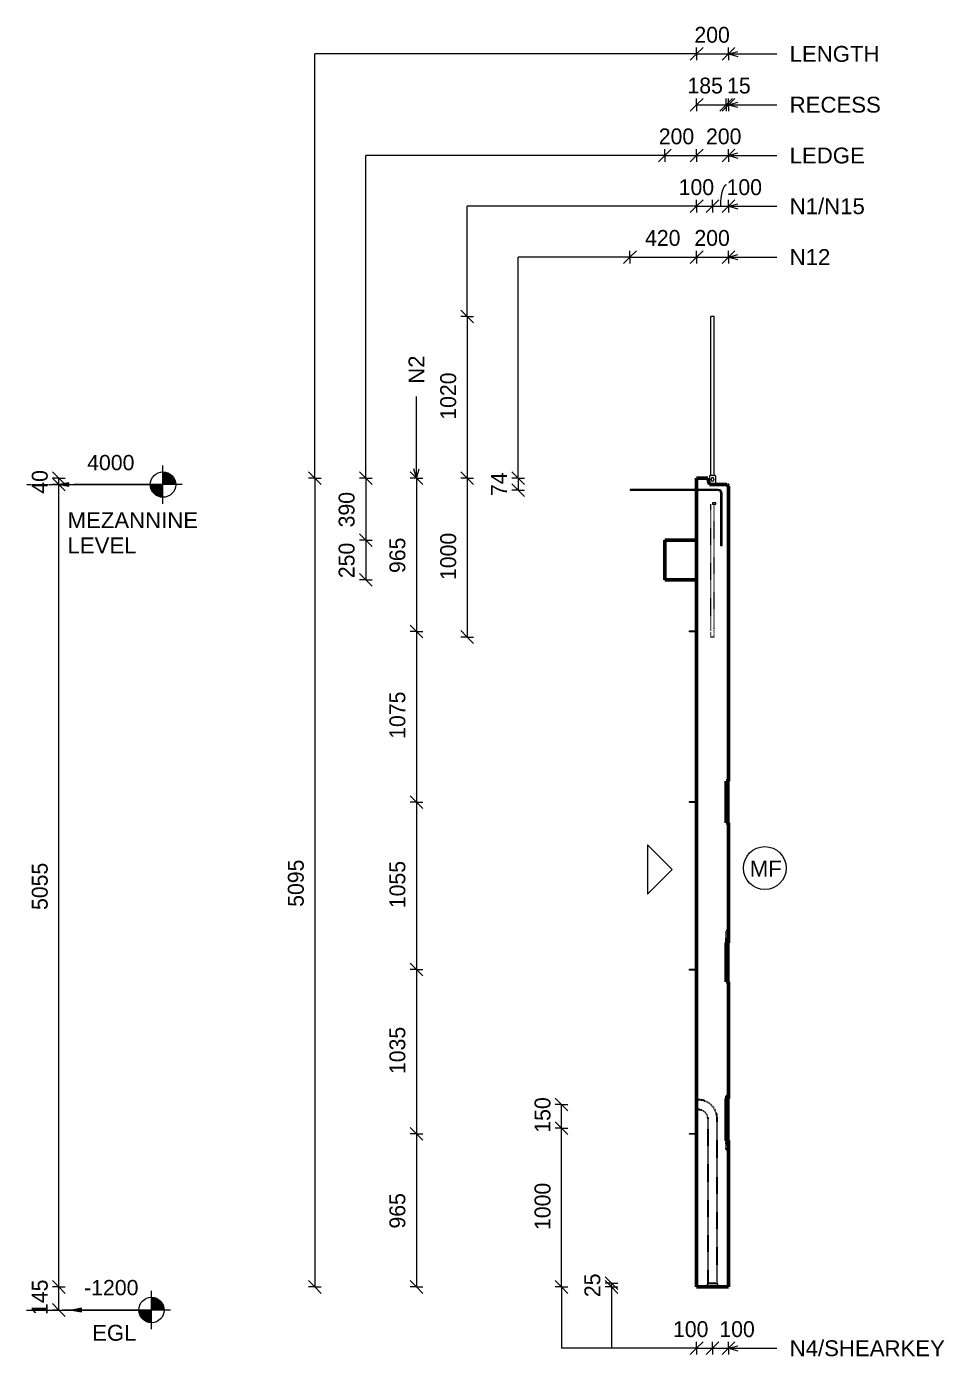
# Model space of a CAD drawing. Header units: millimetres. Extents: x -21844 to -8770, y -2150 to 7662.
# Drawn here: x -14553 to -8770, y -1832 to 6546 of the extents above; entities that cross this region are included whole.
import ezdxf

# ---------------------------------------------------------------- set-up
doc = ezdxf.new("R2010")
doc.units = ezdxf.units.MM
doc.linetypes.add('Dash', pattern=[6.36, 3.18, -3.18])
doc.linetypes.add('Hidden', pattern=[7.14, 4.76, -2.38])
for name, color, linetype, lineweight in [('A-ANNO-DIMS', 211, 'Continuous', 9), ('A-ANNO-DIMS-40', 211, 'Continuous', 9), ('A-DETL-HDLN', 90, 'Hidden', 18), ('A-DETL-THIN', 151, 'Continuous', 18), ('A-GENM', 13, 'Continuous', 18), ('A-WALL', 113, 'Continuous', 25), ('A-WALL-HDLN', 110, 'Dash', 25), ('G-ANNO-DIMS', 111, 'Continuous', 9), ('G-ANNO-TEXT', 231, 'Continuous', 9), ('S-BEAM', 12, 'Continuous', 18), ('S-RBAR', 171, 'Continuous', 18)]:
    doc.layers.add(name, color=color, linetype=linetype, lineweight=lineweight)
doc.styles.add('Arial_1', font='arial.ttf', dxfattribs={"height": 100})
doc.styles.add('Arial_2', font='arial.ttf', dxfattribs={"height": 96})
doc.styles.add('Nirmala UI Semilight', font='NirmalaS.ttf', dxfattribs={"height": 100})
doc.dimstyles.new('Arrow_Filled_-_2_5_NI_UI', dxfattribs={"dimscale": 304.8, "dimtxt": 104.736395, "dimasz": 0.262467, "dimexe": 0.131234, "dimexo": 0.0625, "dimgap": 0.131234, "dimtad": 1, "dimdec": 4, "dimzin": 0, "dimdsep": 46, "dimtxsty": 'Nirmala UI Semilight', "dimblk1": 'OBLIQUE', "dimblk2": 'OBLIQUE', "dimsah": 1, "dimcen": 0.09, "dimazin": 0, "dimtfac": 1, "dimtdec": 4, "dimtix": 1, "dimtmove": 0, "dimatfit": 3, "dimfxl": 0.131234, "dimfxlon": 1, "dimtvp": 1, "dimtolj": 1, "dimtzin": 0, "dimarcsym": 2})
doc.dimstyles.new('Arrow_Filled_-_2_5_NI_UI_1', dxfattribs={"dimscale": 304.8, "dimtxt": 104.736395, "dimasz": 0.262467, "dimexe": 0.131234, "dimexo": 0.0625, "dimgap": 0.131234, "dimtad": 1, "dimdec": 4, "dimzin": 0, "dimdsep": 46, "dimtxsty": 'Nirmala UI Semilight', "dimblk1": 'OBLIQUE', "dimblk2": 'OBLIQUE', "dimsah": 1, "dimcen": 0.09, "dimazin": 0, "dimtfac": 1, "dimtdec": 4, "dimtix": 1, "dimtmove": 1, "dimatfit": 3, "dimfxl": 0.131234, "dimfxlon": 1, "dimtvp": 1, "dimtolj": 1, "dimtzin": 0, "dimarcsym": 2})
doc.dimstyles.new('Arrow_Filled_-_2_5_NI_UI_2', dxfattribs={"dimscale": 304.8, "dimtxt": 104.736395, "dimasz": 0.262467, "dimexe": 0.131234, "dimexo": 0.0625, "dimgap": 0.131234, "dimtad": 1, "dimdec": 4, "dimzin": 0, "dimdsep": 46, "dimtxsty": 'Nirmala UI Semilight', "dimblk1": 'OBLIQUE', "dimblk2": 'OBLIQUE', "dimsah": 1, "dimcen": 0.09, "dimazin": 0, "dimtfac": 1, "dimtdec": 4, "dimtix": 1, "dimtmove": 2, "dimatfit": 3, "dimfxl": 0.131234, "dimfxlon": 1, "dimtvp": 1, "dimtolj": 1, "dimtzin": 0, "dimarcsym": 2})

# ---------------------------------------------------------------- blocks, each defined once
blk = doc.blocks.new('M_Rectangular Corbel - M_Rectangular Corbel-1563094-Elevation Right')
at = {"layer": 'S-BEAM', "lineweight": 50}
for p, q in [((12913.8, 3310), (12713.8, 3310)), ((12713.8, 3310), (12713.8, 3060)), ((12913.8, 3060), (12913.8, 3310)), ((12713.8, 3060), (12913.8, 3060))]:
    blk.add_line(p, q, dxfattribs=at)
blk = doc.blocks.new('RR spread anchor face based - RR-SA-4_0-180-1726831-Elevation Right')
at = {"layer": 'A-GENM'}
for p, q in [((12996.3, 3717.2), (12993.8, 3712.2)), ((12993.8, 3712.2), (12993.8, 3661.2)), ((13031.3, 3717.2), (12996.3, 3717.2)), ((13004.8, 3690.9), (13004.8, 3694.9)), ((13022.8, 3694.9), (13022.8, 3690.9)), ((13033.8, 3712.2), (13031.3, 3717.2)), ((13033.8, 3660.5), (13033.8, 3712.2)), ((13033.8, 3546.1), (13013.8, 3546.1)), ((13013.8, 3546.1), (13013.8, 3537.2)), ((13013.8, 3537.2), (13033.8, 3537.2)), ((13033.8, 3537.2), (13033.8, 3546.1))]:
    blk.add_line(p, q, dxfattribs=at)
for centre, start, end in [((13013.8, 3694.9), 0, 180), ((13013.8, 3690.9), 180, 0)]:
    blk.add_arc(centre, 9, start, end, dxfattribs=at)
blk = doc.blocks.new('RR spread anchor face based - RR-SA-1_4-160-1726851-Elevation Right')
at = {"layer": 'A-GENM'}
for p, q in [((12868.8, 2738), (12873.8, 2738)), ((12868.8, 2732), (12868.8, 2738)), ((12873.8, 2732), (12868.8, 2732)), ((12873.8, 2738), (12913.8, 2738)), ((12873.8, 2738), (12873.8, 2732)), ((12913.8, 2732), (12873.8, 2732))]:
    blk.add_line(p, q, dxfattribs=at)
blk = doc.blocks.new('DIMBLOCK60-Elevation Front')
at = {"layer": 'A-ANNO-DIMS-40'}
for p, q in [((-14349.6, -1395), (-14389.6, -1355)), ((-14349.6, -1395), (-14389.6, -1395)), ((-14349.6, -1540), (-14349.6, -1395)), ((-14349.6, -1395), (-14309.6, -1435)), ((-14349.6, -1395), (-14309.6, -1395)), ((-14349.6, -1540), (-14389.6, -1500)), ((-14349.6, -1540), (-14389.6, -1540)), ((-14349.6, -1540), (-14309.6, -1580)), ((-14349.6, -1540), (-14309.6, -1540))]:
    blk.add_line(p, q, dxfattribs=at)
at = {"layer": 'A-ANNO-DIMS-40', "color": 0, "insert": (-14520.1, -1571.3), "char_height": 100, "width": 249.082, "attachment_point": 1, "rotation": 90, "line_spacing_factor": 1.142579, "style": 'Nirmala UI Semilight'}
blk.add_mtext('145', dxfattribs=at)
blk = doc.blocks.new('_Oblique')
at = {"color": 0, "linetype": 'ByBlock', "lineweight": -2}
blk.add_line((-0.5, -0.5), (0.5, 0.5), dxfattribs=at)
blk = doc.blocks.new('DIMBLOCK61-Elevation Front')
at = {"layer": 'A-ANNO-DIMS-40'}
for p, q in [((-14349.6, 3660), (-14389.6, 3700)), ((-14349.6, 3660), (-14389.6, 3660)), ((-14349.6, -1395), (-14349.6, 3660)), ((-14349.6, 3660), (-14309.6, 3620)), ((-14349.6, 3660), (-14309.6, 3660)), ((-14349.6, -1395), (-14389.6, -1355)), ((-14349.6, -1395), (-14389.6, -1395)), ((-14349.6, -1395), (-14309.6, -1435)), ((-14349.6, -1395), (-14309.6, -1395))]:
    blk.add_line(p, q, dxfattribs=at)
at = {"layer": 'A-ANNO-DIMS-40', "color": 0, "insert": (-14520.1, 980.2), "char_height": 100, "width": 365.625, "attachment_point": 1, "rotation": 90, "line_spacing_factor": 1.142579, "style": 'Nirmala UI Semilight'}
blk.add_mtext('5055', dxfattribs=at)
blk = doc.blocks.new('DIMBLOCK62-Elevation Front')
at = {"layer": 'A-ANNO-DIMS-40'}
for p, q in [((-14349.6, 3700), (-14389.6, 3740)), ((-14349.6, 3700), (-14389.6, 3700)), ((-14349.6, 3660), (-14389.6, 3700)), ((-14349.6, 3660), (-14349.6, 3700)), ((-14349.6, 3700), (-14309.6, 3660)), ((-14349.6, 3700), (-14309.6, 3700)), ((-14349.6, 3660), (-14389.6, 3660)), ((-14349.6, 3660), (-14309.6, 3620)), ((-14349.6, 3660), (-14309.6, 3660))]:
    blk.add_line(p, q, dxfattribs=at)
at = {"layer": 'A-ANNO-DIMS-40', "color": 0, "insert": (-14520.1, 3602.9), "char_height": 100, "width": 185.098, "attachment_point": 1, "rotation": 90, "line_spacing_factor": 1.142579, "style": 'Nirmala UI Semilight'}
blk.add_mtext('40', dxfattribs=at)
blk = doc.blocks.new('Spot Elevations - M_Spot Elevation - Target Filled-10609-Elevation Front')
at = {"layer": 'G-ANNO-DIMS'}
h = blk.add_hatch(color=256, dxfattribs=at)
edge = h.paths.add_edge_path()
edge.add_line((-13693.5, 3660), (-13613.5, 3660))
edge.add_arc((-13693.5, 3660), 80, 0, 90)
edge.add_line((-13693.5, 3740), (-13693.5, 3660))
h = blk.add_hatch(color=256, dxfattribs=at)
edge = h.paths.add_edge_path()
edge.add_line((-13693.5, 3660), (-13773.5, 3660))
edge.add_arc((-13693.5, 3660), 80, 180, 270)
edge.add_line((-13693.5, 3580), (-13693.5, 3660))
for p, q in [((-13693.5, 3540), (-13693.5, 3780)), ((-13573.5, 3660), (-14253.5, 3660))]:
    blk.add_line(p, q, dxfattribs=at)
blk.add_circle((-13693.5, 3660), 80, dxfattribs=at)
blk = doc.blocks.new('DIMBLOCK96-Elevation Right')
at = {"layer": 'A-ANNO-DIMS-40'}
for p, q in [((-10330.9, 6373.7), (-10370.9, 6333.7)), ((-10330.9, 6373.7), (-10290.9, 6413.7)), ((-10330.9, 6373.7), (-10330.9, 6413.7)), ((-10330.9, 6373.7), (-10130.9, 6373.7)), ((-10330.9, 6373.7), (-10330.9, 6333.7)), ((-10130.9, 6373.7), (-10170.9, 6333.7)), ((-10130.9, 6373.7), (-10090.9, 6413.7)), ((-10130.9, 6373.7), (-10130.9, 6413.7)), ((-10130.9, 6373.7), (-10130.9, 6333.7))]:
    blk.add_line(p, q, dxfattribs=at)
at = {"layer": 'A-ANNO-DIMS-40', "color": 0, "insert": (-10345.1, 6544.2), "char_height": 100, "width": 274.219, "attachment_point": 1, "line_spacing_factor": 1.142579, "style": 'Nirmala UI Semilight'}
blk.add_mtext('200', dxfattribs=at)
blk = doc.blocks.new('DIMBLOCK97-Elevation Right')
at = {"layer": 'A-ANNO-DIMS-40'}
for p, q in [((-10330.9, 5413.7), (-10290.9, 5453.7)), ((-10330.9, 5413.7), (-10330.9, 5453.7)), ((-10230.9, 5413.7), (-10190.9, 5453.7)), ((-10230.9, 5413.7), (-10230.9, 5453.7)), ((-10330.9, 5413.7), (-10370.9, 5373.7)), ((-10330.9, 5413.7), (-10230.9, 5413.7)), ((-10330.9, 5413.7), (-10330.9, 5373.7)), ((-10230.9, 5413.7), (-10270.9, 5373.7)), ((-10230.9, 5413.7), (-10230.9, 5373.7))]:
    blk.add_line(p, q, dxfattribs=at)
at = {"layer": 'A-ANNO-DIMS-40', "color": 0, "insert": (-10444.1, 5584.2), "char_height": 100, "width": 246.797, "attachment_point": 1, "line_spacing_factor": 1.142579, "style": 'Nirmala UI Semilight'}
blk.add_mtext('100', dxfattribs=at)
blk = doc.blocks.new('DIMBLOCK98-Elevation Right')
at = {"layer": 'A-ANNO-DIMS-40'}
for p, q in [((-10230.9, 5413.7), (-10190.9, 5453.7)), ((-10230.9, 5413.7), (-10230.9, 5453.7)), ((-10130.9, 5413.7), (-10090.9, 5453.7)), ((-10130.9, 5413.7), (-10130.9, 5453.7)), ((-10230.9, 5413.7), (-10270.9, 5373.7)), ((-10230.9, 5413.7), (-10130.9, 5413.7)), ((-10230.9, 5413.7), (-10230.9, 5373.7)), ((-10130.9, 5413.7), (-10170.9, 5373.7)), ((-10130.9, 5413.7), (-10130.9, 5373.7))]:
    blk.add_line(p, q, dxfattribs=at)
blk.add_ellipse((-10142.5, 5413.7), major_axis=(0, 135.2), ratio=0.283682, start_param=0, end_param=1.570796, dxfattribs=at)
at = {"layer": 'A-ANNO-DIMS-40', "color": 0, "insert": (-10142.5, 5584.2), "char_height": 100, "width": 246.797, "attachment_point": 1, "line_spacing_factor": 1.142579, "style": 'Nirmala UI Semilight'}
blk.add_mtext('100', dxfattribs=at)
blk = doc.blocks.new('DIMBLOCK99-Elevation Right')
at = {"layer": 'A-ANNO-DIMS-40'}
for p, q in [((-12096.2, 3700), (-12136.2, 3740)), ((-12096.2, 3700), (-12136.2, 3700)), ((-12096.2, 3700), (-12096.2, 2735)), ((-12096.2, 3700), (-12056.2, 3660)), ((-12096.2, 3700), (-12056.2, 3700)), ((-12096.2, 2735), (-12136.2, 2775)), ((-12096.2, 2735), (-12136.2, 2735)), ((-12096.2, 2735), (-12056.2, 2695)), ((-12096.2, 2735), (-12056.2, 2735))]:
    blk.add_line(p, q, dxfattribs=at)
at = {"layer": 'A-ANNO-DIMS-40', "color": 0, "insert": (-12266.7, 3103.2), "char_height": 100, "width": 274.219, "attachment_point": 1, "rotation": 90, "line_spacing_factor": 1.142579, "style": 'Nirmala UI Semilight'}
blk.add_mtext('965', dxfattribs=at)
blk = doc.blocks.new('DIMBLOCK100-Elevation Right')
at = {"layer": 'A-ANNO-DIMS-40'}
for p, q in [((-12096.2, 2735), (-12136.2, 2775)), ((-12096.2, 2735), (-12136.2, 2735)), ((-12096.2, 2735), (-12096.2, 1660)), ((-12096.2, 2735), (-12056.2, 2695)), ((-12096.2, 2735), (-12056.2, 2735)), ((-12096.2, 1660), (-12136.2, 1700)), ((-12096.2, 1660), (-12136.2, 1660)), ((-12096.2, 1660), (-12056.2, 1620)), ((-12096.2, 1660), (-12056.2, 1660))]:
    blk.add_line(p, q, dxfattribs=at)
at = {"layer": 'A-ANNO-DIMS-40', "color": 0, "insert": (-12266.7, 2058.5), "char_height": 100, "width": 333.633, "attachment_point": 1, "rotation": 90, "line_spacing_factor": 1.142579, "style": 'Nirmala UI Semilight'}
blk.add_mtext('1075', dxfattribs=at)
blk = doc.blocks.new('DIMBLOCK101-Elevation Right')
at = {"layer": 'A-ANNO-DIMS-40'}
for p, q in [((-12096.2, 1660), (-12136.2, 1700)), ((-12096.2, 1660), (-12136.2, 1660)), ((-12096.2, 1660), (-12096.2, 605)), ((-12096.2, 1660), (-12056.2, 1620)), ((-12096.2, 1660), (-12056.2, 1660)), ((-12096.2, 605), (-12136.2, 645)), ((-12096.2, 605), (-12136.2, 605)), ((-12096.2, 605), (-12056.2, 565)), ((-12096.2, 605), (-12056.2, 605))]:
    blk.add_line(p, q, dxfattribs=at)
at = {"layer": 'A-ANNO-DIMS-40', "color": 0, "insert": (-12266.7, 991.6), "char_height": 100, "width": 338.203, "attachment_point": 1, "rotation": 90, "line_spacing_factor": 1.142579, "style": 'Nirmala UI Semilight'}
blk.add_mtext('1055', dxfattribs=at)
blk = doc.blocks.new('DIMBLOCK102-Elevation Right')
at = {"layer": 'A-ANNO-DIMS-40'}
for p, q in [((-12096.2, 605), (-12136.2, 645)), ((-12096.2, 605), (-12136.2, 605)), ((-12096.2, 605), (-12096.2, -430)), ((-12096.2, 605), (-12056.2, 565)), ((-12096.2, 605), (-12056.2, 605)), ((-12096.2, -430), (-12136.2, -390)), ((-12096.2, -430), (-12136.2, -430)), ((-12096.2, -430), (-12056.2, -470)), ((-12096.2, -430), (-12056.2, -430))]:
    blk.add_line(p, q, dxfattribs=at)
at = {"layer": 'A-ANNO-DIMS-40', "color": 0, "insert": (-12266.7, -53.4), "char_height": 100, "width": 338.203, "attachment_point": 1, "rotation": 90, "line_spacing_factor": 1.142579, "style": 'Nirmala UI Semilight'}
blk.add_mtext('1035', dxfattribs=at)
blk = doc.blocks.new('DIMBLOCK103-Elevation Right')
at = {"layer": 'A-ANNO-DIMS-40'}
for p, q in [((-12096.2, -430), (-12136.2, -390)), ((-12096.2, -430), (-12136.2, -430)), ((-12096.2, -430), (-12096.2, -1395)), ((-12096.2, -430), (-12056.2, -470)), ((-12096.2, -430), (-12056.2, -430)), ((-12096.2, -1395), (-12136.2, -1355)), ((-12096.2, -1395), (-12136.2, -1395)), ((-12096.2, -1395), (-12056.2, -1435)), ((-12096.2, -1395), (-12056.2, -1395))]:
    blk.add_line(p, q, dxfattribs=at)
at = {"layer": 'A-ANNO-DIMS-40', "color": 0, "insert": (-12266.7, -1026.8), "char_height": 100, "width": 274.219, "attachment_point": 1, "rotation": 90, "line_spacing_factor": 1.142579, "style": 'Nirmala UI Semilight'}
blk.add_mtext('965', dxfattribs=at)
blk = doc.blocks.new('DIMBLOCK104-Elevation Right')
at = {"layer": 'A-ANNO-DIMS-40'}
for p, q in [((-12736.2, 3700), (-12776.2, 3740)), ((-12736.2, 3700), (-12776.2, 3700)), ((-12736.2, 3700), (-12736.2, -1395)), ((-12736.2, 3700), (-12696.2, 3660)), ((-12736.2, 3700), (-12696.2, 3700)), ((-12736.2, -1395), (-12776.2, -1355)), ((-12736.2, -1395), (-12776.2, -1395)), ((-12736.2, -1395), (-12696.2, -1435)), ((-12736.2, -1395), (-12696.2, -1395))]:
    blk.add_line(p, q, dxfattribs=at)
at = {"layer": 'A-ANNO-DIMS-40', "color": 0, "insert": (-12906.7, 1000.2), "char_height": 100, "width": 365.625, "attachment_point": 1, "rotation": 90, "line_spacing_factor": 1.142579, "style": 'Nirmala UI Semilight'}
blk.add_mtext('5095', dxfattribs=at)
blk = doc.blocks.new('DIMBLOCK105-Elevation Right')
at = {"layer": 'A-ANNO-DIMS-40'}
for p, q in [((-11776.2, 4720), (-11816.2, 4760)), ((-11776.2, 4720), (-11816.2, 4720)), ((-11776.2, 4720), (-11776.2, 3700)), ((-11776.2, 4720), (-11736.2, 4680)), ((-11776.2, 4720), (-11736.2, 4720)), ((-11776.2, 3700), (-11816.2, 3740)), ((-11776.2, 3700), (-11816.2, 3700)), ((-11776.2, 3700), (-11736.2, 3660)), ((-11776.2, 3700), (-11736.2, 3700))]:
    blk.add_line(p, q, dxfattribs=at)
at = {"layer": 'A-ANNO-DIMS-40', "color": 0, "insert": (-11946.7, 4069.1), "char_height": 100, "width": 338.203, "attachment_point": 1, "rotation": 90, "line_spacing_factor": 1.142579, "style": 'Nirmala UI Semilight'}
blk.add_mtext('1020', dxfattribs=at)
blk = doc.blocks.new('DIMBLOCK106-Elevation Right')
at = {"layer": 'A-ANNO-DIMS-40'}
for p, q in [((-11776.2, 3700), (-11816.2, 3740)), ((-11776.2, 3700), (-11816.2, 3700)), ((-11776.2, 3700), (-11776.2, 2700)), ((-11776.2, 3700), (-11736.2, 3660)), ((-11776.2, 3700), (-11736.2, 3700)), ((-11776.2, 2700), (-11816.2, 2740)), ((-11776.2, 2700), (-11816.2, 2700)), ((-11776.2, 2700), (-11736.2, 2660)), ((-11776.2, 2700), (-11736.2, 2700))]:
    blk.add_line(p, q, dxfattribs=at)
at = {"layer": 'A-ANNO-DIMS-40', "color": 0, "insert": (-11946.7, 3059.1), "char_height": 100, "width": 338.203, "attachment_point": 1, "rotation": 90, "line_spacing_factor": 1.142579, "style": 'Nirmala UI Semilight'}
blk.add_mtext('1000', dxfattribs=at)
blk = doc.blocks.new('DIMBLOCK107-Elevation Right')
at = {"layer": 'A-ANNO-DIMS-40'}
for p, q in [((-10330.9, -1780.9), (-10290.9, -1740.9)), ((-10330.9, -1780.9), (-10330.9, -1740.9)), ((-10230.9, -1780.9), (-10190.9, -1740.9)), ((-10230.9, -1780.9), (-10230.9, -1740.9)), ((-10330.9, -1780.9), (-10370.9, -1820.9)), ((-10330.9, -1780.9), (-10230.9, -1780.9)), ((-10330.9, -1780.9), (-10330.9, -1820.9)), ((-10230.9, -1780.9), (-10270.9, -1820.9)), ((-10230.9, -1780.9), (-10230.9, -1820.9))]:
    blk.add_line(p, q, dxfattribs=at)
at = {"layer": 'A-ANNO-DIMS-40', "color": 0, "insert": (-10480, -1610.4), "char_height": 100, "width": 246.797, "attachment_point": 1, "line_spacing_factor": 1.142579, "style": 'Nirmala UI Semilight'}
blk.add_mtext('100', dxfattribs=at)
blk = doc.blocks.new('DIMBLOCK108-Elevation Right')
at = {"layer": 'A-ANNO-DIMS-40'}
for p, q in [((-10230.9, -1780.9), (-10190.9, -1740.9)), ((-10230.9, -1780.9), (-10230.9, -1740.9)), ((-10130.9, -1780.9), (-10090.9, -1740.9)), ((-10130.9, -1780.9), (-10130.9, -1740.9)), ((-10230.9, -1780.9), (-10270.9, -1820.9)), ((-10230.9, -1780.9), (-10130.9, -1780.9)), ((-10230.9, -1780.9), (-10230.9, -1820.9)), ((-10130.9, -1780.9), (-10170.9, -1820.9)), ((-10130.9, -1780.9), (-10130.9, -1820.9))]:
    blk.add_line(p, q, dxfattribs=at)
at = {"layer": 'A-ANNO-DIMS-40', "color": 0, "insert": (-10187.8, -1610.4), "char_height": 100, "width": 246.797, "attachment_point": 1, "line_spacing_factor": 1.142579, "style": 'Nirmala UI Semilight'}
blk.add_mtext('100', dxfattribs=at)
blk = doc.blocks.new('DIMBLOCK109-Elevation Right')
at = {"layer": 'A-ANNO-DIMS-40'}
for p, q in [((-11181.7, -395), (-11221.7, -355)), ((-11181.7, -395), (-11221.7, -395)), ((-11181.7, -1395), (-11181.7, -395)), ((-11181.7, -395), (-11141.7, -435)), ((-11181.7, -395), (-11141.7, -395)), ((-11181.7, -1395), (-11221.7, -1355)), ((-11181.7, -1395), (-11221.7, -1395)), ((-11181.7, -1395), (-11141.7, -1435)), ((-11181.7, -1395), (-11141.7, -1395))]:
    blk.add_line(p, q, dxfattribs=at)
at = {"layer": 'A-ANNO-DIMS-40', "color": 0, "insert": (-11352.2, -1035.9), "char_height": 100, "width": 338.203, "attachment_point": 1, "rotation": 90, "line_spacing_factor": 1.142579, "style": 'Nirmala UI Semilight'}
blk.add_mtext('1000', dxfattribs=at)
blk = doc.blocks.new('DIMBLOCK110-Elevation Right')
at = {"layer": 'A-ANNO-DIMS-40'}
for p, q in [((-11181.7, -245), (-11221.7, -205)), ((-11181.7, -245), (-11221.7, -245)), ((-11181.7, -395), (-11181.7, -245)), ((-11181.7, -245), (-11141.7, -285)), ((-11181.7, -245), (-11141.7, -245)), ((-11181.7, -395), (-11221.7, -355)), ((-11181.7, -395), (-11221.7, -395)), ((-11181.7, -395), (-11141.7, -435)), ((-11181.7, -395), (-11141.7, -395))]:
    blk.add_line(p, q, dxfattribs=at)
at = {"layer": 'A-ANNO-DIMS-40', "color": 0, "insert": (-11352.2, -422.8), "char_height": 100, "width": 246.797, "attachment_point": 1, "rotation": 90, "line_spacing_factor": 1.142579, "style": 'Nirmala UI Semilight'}
blk.add_mtext('150', dxfattribs=at)
blk = doc.blocks.new('DIMBLOCK111-Elevation Right')
at = {"layer": 'A-ANNO-DIMS-40'}
for p, q in [((-10867.7, -1370), (-10907.7, -1330)), ((-10867.7, -1395), (-10907.7, -1355)), ((-10867.7, -1370), (-10907.7, -1370)), ((-10867.7, -1395), (-10907.7, -1395)), ((-10867.7, -1395), (-10867.7, -1370)), ((-10867.7, -1370), (-10827.7, -1410)), ((-10867.7, -1370), (-10827.7, -1370)), ((-10867.7, -1395), (-10827.7, -1435)), ((-10867.7, -1395), (-10827.7, -1395))]:
    blk.add_line(p, q, dxfattribs=at)
at = {"layer": 'A-ANNO-DIMS-40', "color": 0, "insert": (-11038.1, -1458.7), "char_height": 100, "width": 182.813, "attachment_point": 1, "rotation": 90, "line_spacing_factor": 1.142579, "style": 'Nirmala UI Semilight'}
blk.add_mtext('25', dxfattribs=at)
blk = doc.blocks.new('DIMBLOCK112-Elevation Right')
at = {"layer": 'A-ANNO-DIMS-40'}
for p, q in [((-10530.9, 5733.7), (-10570.9, 5693.7)), ((-10530.9, 5733.7), (-10490.9, 5773.7)), ((-10530.9, 5733.7), (-10530.9, 5773.7)), ((-10530.9, 5733.7), (-10330.9, 5733.7)), ((-10530.9, 5733.7), (-10530.9, 5693.7)), ((-10330.9, 5733.7), (-10370.9, 5693.7)), ((-10330.9, 5733.7), (-10290.9, 5773.7)), ((-10330.9, 5733.7), (-10330.9, 5773.7)), ((-10330.9, 5733.7), (-10330.9, 5693.7))]:
    blk.add_line(p, q, dxfattribs=at)
at = {"layer": 'A-ANNO-DIMS-40', "color": 0, "insert": (-10569.6, 5904.2), "char_height": 100, "width": 274.219, "attachment_point": 1, "line_spacing_factor": 1.142579, "style": 'Nirmala UI Semilight'}
blk.add_mtext('200', dxfattribs=at)
blk = doc.blocks.new('DIMBLOCK113-Elevation Right')
at = {"layer": 'A-ANNO-DIMS-40'}
for p, q in [((-10330.9, 5733.7), (-10370.9, 5693.7)), ((-10330.9, 5733.7), (-10290.9, 5773.7)), ((-10330.9, 5733.7), (-10330.9, 5773.7)), ((-10330.9, 5733.7), (-10130.9, 5733.7)), ((-10330.9, 5733.7), (-10330.9, 5693.7)), ((-10130.9, 5733.7), (-10170.9, 5693.7)), ((-10130.9, 5733.7), (-10090.9, 5773.7)), ((-10130.9, 5733.7), (-10130.9, 5773.7)), ((-10130.9, 5733.7), (-10130.9, 5693.7))]:
    blk.add_line(p, q, dxfattribs=at)
at = {"layer": 'A-ANNO-DIMS-40', "color": 0, "insert": (-10271.8, 5904.2), "char_height": 100, "width": 274.219, "attachment_point": 1, "line_spacing_factor": 1.142579, "style": 'Nirmala UI Semilight'}
blk.add_mtext('200', dxfattribs=at)
blk = doc.blocks.new('DIMBLOCK114-Elevation Right')
at = {"layer": 'A-ANNO-DIMS-40'}
for p, q in [((-12416.2, 3700), (-12456.2, 3740)), ((-12416.2, 3700), (-12456.2, 3700)), ((-12416.2, 3700), (-12416.2, 3310)), ((-12416.2, 3700), (-12376.2, 3660)), ((-12416.2, 3700), (-12376.2, 3700)), ((-12416.2, 3310), (-12456.2, 3350)), ((-12416.2, 3310), (-12456.2, 3310)), ((-12416.2, 3310), (-12376.2, 3270)), ((-12416.2, 3310), (-12376.2, 3310))]:
    blk.add_line(p, q, dxfattribs=at)
at = {"layer": 'A-ANNO-DIMS-40', "color": 0, "insert": (-12586.7, 3390.7), "char_height": 100, "width": 274.219, "attachment_point": 1, "rotation": 90, "line_spacing_factor": 1.142579, "style": 'Nirmala UI Semilight'}
blk.add_mtext('390', dxfattribs=at)
blk = doc.blocks.new('DIMBLOCK115-Elevation Right')
at = {"layer": 'A-ANNO-DIMS-40'}
for p, q in [((-12416.2, 3310), (-12456.2, 3350)), ((-12416.2, 3310), (-12456.2, 3310)), ((-12416.2, 3310), (-12416.2, 3060)), ((-12416.2, 3310), (-12376.2, 3270)), ((-12416.2, 3310), (-12376.2, 3310)), ((-12416.2, 3060), (-12456.2, 3100)), ((-12416.2, 3060), (-12456.2, 3060)), ((-12416.2, 3060), (-12376.2, 3020)), ((-12416.2, 3060), (-12376.2, 3060))]:
    blk.add_line(p, q, dxfattribs=at)
at = {"layer": 'A-ANNO-DIMS-40', "color": 0, "insert": (-12586.7, 3070.7), "char_height": 100, "width": 274.219, "attachment_point": 1, "rotation": 90, "line_spacing_factor": 1.142579, "style": 'Nirmala UI Semilight'}
blk.add_mtext('250', dxfattribs=at)
blk = doc.blocks.new('DIMBLOCK116-Elevation Right')
at = {"layer": 'A-ANNO-DIMS-40'}
for p, q in [((-10750.9, 5093.7), (-10710.9, 5133.7)), ((-10750.9, 5093.7), (-10750.9, 5133.7)), ((-10330.9, 5093.7), (-10290.9, 5133.7)), ((-10330.9, 5093.7), (-10330.9, 5133.7)), ((-10750.9, 5093.7), (-10790.9, 5053.7)), ((-10750.9, 5093.7), (-10330.9, 5093.7)), ((-10750.9, 5093.7), (-10750.9, 5053.7)), ((-10330.9, 5093.7), (-10370.9, 5053.7)), ((-10330.9, 5093.7), (-10330.9, 5053.7))]:
    blk.add_line(p, q, dxfattribs=at)
at = {"layer": 'A-ANNO-DIMS-40', "color": 0, "insert": (-10656.1, 5264.2), "char_height": 100, "width": 276.504, "attachment_point": 1, "line_spacing_factor": 1.142579, "style": 'Nirmala UI Semilight'}
blk.add_mtext('420', dxfattribs=at)
blk = doc.blocks.new('DIMBLOCK117-Elevation Right')
at = {"layer": 'A-ANNO-DIMS-40'}
for p, q in [((-10330.9, 5093.7), (-10290.9, 5133.7)), ((-10330.9, 5093.7), (-10330.9, 5133.7)), ((-10130.9, 5093.7), (-10090.9, 5133.7)), ((-10130.9, 5093.7), (-10130.9, 5133.7)), ((-10330.9, 5093.7), (-10370.9, 5053.7)), ((-10330.9, 5093.7), (-10130.9, 5093.7)), ((-10330.9, 5093.7), (-10330.9, 5053.7)), ((-10130.9, 5093.7), (-10170.9, 5053.7)), ((-10130.9, 5093.7), (-10130.9, 5053.7))]:
    blk.add_line(p, q, dxfattribs=at)
at = {"layer": 'A-ANNO-DIMS-40', "color": 0, "insert": (-10345.1, 5264.2), "char_height": 100, "width": 274.219, "attachment_point": 1, "line_spacing_factor": 1.142579, "style": 'Nirmala UI Semilight'}
blk.add_mtext('200', dxfattribs=at)
blk = doc.blocks.new('DIMBLOCK118-Elevation Right')
at = {"layer": 'A-ANNO-DIMS-40'}
for p, q in [((-11456.2, 3700), (-11496.2, 3740)), ((-11456.2, 3700), (-11496.2, 3700)), ((-11456.2, 3700), (-11456.2, 3626)), ((-11456.2, 3700), (-11416.2, 3660)), ((-11456.2, 3700), (-11416.2, 3700)), ((-11456.2, 3626), (-11496.2, 3666)), ((-11456.2, 3626), (-11496.2, 3626)), ((-11456.2, 3626), (-11416.2, 3586)), ((-11456.2, 3626), (-11416.2, 3626))]:
    blk.add_line(p, q, dxfattribs=at)
at = {"layer": 'A-ANNO-DIMS-40', "color": 0, "insert": (-11626.7, 3587.8), "char_height": 100, "width": 180.527, "attachment_point": 1, "rotation": 90, "line_spacing_factor": 1.142579, "style": 'Nirmala UI Semilight'}
blk.add_mtext('74', dxfattribs=at)
blk = doc.blocks.new('DIMBLOCK119-Elevation Right')
at = {"layer": 'A-ANNO-DIMS-40'}
for p, q in [((-10330.9, 6053.7), (-10370.9, 6013.7)), ((-10330.9, 6053.7), (-10290.9, 6093.7)), ((-10330.9, 6053.7), (-10330.9, 6093.7)), ((-10330.9, 6053.7), (-10145.9, 6053.7)), ((-10330.9, 6053.7), (-10330.9, 6013.7)), ((-10145.9, 6053.7), (-10185.9, 6013.7)), ((-10145.9, 6053.7), (-10105.9, 6093.7)), ((-10145.9, 6053.7), (-10145.9, 6093.7)), ((-10145.9, 6053.7), (-10145.9, 6013.7))]:
    blk.add_line(p, q, dxfattribs=at)
at = {"layer": 'A-ANNO-DIMS-40', "color": 0, "insert": (-10388.8, 6224.2), "char_height": 100, "width": 246.797, "attachment_point": 1, "line_spacing_factor": 1.142579, "style": 'Nirmala UI Semilight'}
blk.add_mtext('185', dxfattribs=at)
blk = doc.blocks.new('DIMBLOCK120-Elevation Right')
at = {"layer": 'A-ANNO-DIMS-40'}
for p, q in [((-10145.9, 6053.7), (-10185.9, 6013.7)), ((-10130.9, 6053.7), (-10170.9, 6013.7)), ((-10145.9, 6053.7), (-10105.9, 6093.7)), ((-10145.9, 6053.7), (-10145.9, 6093.7)), ((-10145.9, 6053.7), (-10130.9, 6053.7)), ((-10145.9, 6053.7), (-10145.9, 6013.7)), ((-10130.9, 6053.7), (-10090.9, 6093.7)), ((-10130.9, 6053.7), (-10130.9, 6093.7)), ((-10130.9, 6053.7), (-10130.9, 6013.7))]:
    blk.add_line(p, q, dxfattribs=at)
at = {"layer": 'A-ANNO-DIMS-40', "color": 0, "insert": (-10139.2, 6224.2), "char_height": 100, "width": 155.391, "attachment_point": 1, "line_spacing_factor": 1.142579, "style": 'Nirmala UI Semilight'}
blk.add_mtext('15', dxfattribs=at)

msp = doc.modelspace()

# ---------------------------------------------------------------- hatches: boundary and pattern name
at = {"layer": 'G-ANNO-DIMS'}
for points in [[(-14347.47811, 3660), (-14287.47811, 3649.42038), (-14287.47811, 3670.57962)], [(-14267.6228, -1540), (-14207.6228, -1550.57962), (-14207.6228, -1529.42038)]]:
    msp.add_hatch(color=256, dxfattribs=at).paths.add_polyline_path(points)

# ---------------------------------------------------------------- linework, layer by layer
at = {"layer": 'A-DETL-HDLN'}
for p, q in [((-14551.40658, 3660), (-13852.9305, 3660)), ((-14552.9305, -1540), (-13852.9305, -1540))]:
    msp.add_line(p, q, dxfattribs=at)
at = {"layer": 'A-DETL-THIN'}
for p, q in [((-12736.22261, 3700), (-12736.22261, 6373.74358)), ((-10330.85964, 6373.74358), (-12736.22261, 6373.74358)), ((-12416.22261, 3700), (-12416.22261, 5733.74358)), ((-10530.85964, 5733.74358), (-12416.22261, 5733.74358)), ((-11776.22261, 4720), (-11776.22261, 5413.74358)), ((-10330.85964, 5413.74358), (-11776.22261, 5413.74358)), ((-11456.22261, 3700), (-11456.22261, 5093.74358)), ((-10750.85964, 5093.74358), (-11456.22261, 5093.74358)), ((-10640.91099, 1391.27578), (-10640.91099, 1080.14879)), ((-10485.3475, 1235.71228), (-10640.91099, 1391.27578)), ((-10640.91099, 1080.14879), (-10485.3475, 1235.71228)), ((-11181.6902, -1395), (-11181.6902, -1780.89512)), ((-10867.65147, -1395), (-10867.65147, -1780.89512)), ((-10330.85964, -1780.89512), (-11181.6902, -1780.89512))]:
    msp.add_line(p, q, dxfattribs=at)
msp.add_circle((-9901.59485, 1244.54056), 135, dxfattribs=at)
at = {"layer": 'A-WALL', "lineweight": 50}
for p, q in [((-10330.85964, 3700), (-10330.85964, -1395)), ((-10260.62278, 3700), (-10330.85964, 3700)), ((-10250.73997, 3660.46875), (-10260.62278, 3700)), ((-10140.8785, 3660.46875), (-10250.73997, 3660.46875)), ((-10130.85964, 3650.4499), (-10140.8785, 3660.46875)), ((-10130.85964, 1790.97983), (-10130.85964, 3650.4499)), ((-10145.85964, 1528.97554), (-10145.85964, 1790.97983)), ((-10145.85964, 1790.97983), (-10130.85964, 1790.97983)), ((-10130.85964, 1528.97554), (-10145.85964, 1528.97554)), ((-10130.85964, 773.98593), (-10130.85964, 1528.97554)), ((-10145.85964, 527.33702), (-10145.85964, 773.98593)), ((-10145.85964, 773.98593), (-10130.85964, 773.98593)), ((-10130.85964, 527.33702), (-10145.85964, 527.33702)), ((-10130.85964, -207.96836), (-10130.85964, 527.33702)), ((-10145.85964, -472.07627), (-10145.85964, -207.96836)), ((-10145.85964, -207.96836), (-10130.85964, -207.96836)), ((-10130.85964, -472.07627), (-10145.85964, -472.07627)), ((-10130.85964, -1395), (-10130.85964, -472.07627)), ((-10330.85964, -1395), (-10130.85964, -1395))]:
    msp.add_line(p, q, dxfattribs=at)
at = {"layer": 'A-WALL'}
for p, q in [((-10130.85964, 1790.97983), (-10130.85964, 1528.97554)), ((-10130.85964, 773.98593), (-10130.85964, 527.33702)), ((-10130.85964, -207.96836), (-10130.85964, -472.07627))]:
    msp.add_line(p, q, dxfattribs=at)
at = {"layer": 'A-WALL-HDLN'}
for p, q in [((-10130.90925, 849.18428), (-10145.85964, 849.18428)), ((-10145.85964, 774.04441), (-10145.85964, 849.18428)), ((-10145.85964, 549.18428), (-10130.85964, 549.18428)), ((-10320.85964, -215), (-10330.85964, -215)), ((-10130.85964, -190.02232), (-10145.85964, -190.02232)), ((-10145.85964, -207.96836), (-10145.85964, -190.02232)), ((-10145.85964, -207.15334), (-10145.85964, -190.05884)), ((-10130.85964, -227.81983), (-10145.85964, -227.81983)), ((-10330.85964, -275), (-10320.85964, -275)), ((-10260.85964, -335), (-10260.85964, -1376.25)), ((-10200.85964, -1376.25), (-10200.85964, -335)), ((-10145.85964, -490.02232), (-10145.85964, -472.07627)), ((-10145.85964, -489.9858), (-10145.85964, -472.89129)), ((-10145.85964, -490.02232), (-10130.85964, -490.02232)), ((-10145.85964, -527.81983), (-10145.85964, -490.84162)), ((-10145.85964, -527.81983), (-10130.90925, -527.81983)), ((-10268.3398, -1394.95039), (-10260.87802, -1376.29595)), ((-10258.35964, -1370), (-10203.35964, -1370)), ((-10200.84126, -1376.29595), (-10193.37949, -1394.95039))]:
    msp.add_line(p, q, dxfattribs=at)
at = {"layer": 'A-WALL-HDLN', "flags": 128}
for points in [[(-10200.85964, -335), (-10204.9692, -303.86472), (-10217.01641, -274.86197), (-10236.17611, -249.97824), (-10261.13601, -230.91788), (-10290.18655, -218.98637), (-10320.85964, -215)], [(-10320.85964, -275), (-10299.09674, -279.086), (-10280.29794, -290.78747), (-10267.02363, -308.51068), (-10261.08179, -329.84174), (-10260.85964, -335)], [(-10258.35964, -1370), (-10259.44468, -1372.71259), (-10260.22799, -1374.67088), (-10260.70131, -1375.85417), (-10260.84392, -1376.21069)], [(-10200.87537, -1376.21069), (-10201.01797, -1375.85417), (-10201.49129, -1374.67088), (-10202.27461, -1372.71259), (-10203.35964, -1370)]]:
    msp.add_lwpolyline(points, dxfattribs=at)
at = {"layer": 'G-ANNO-DIMS'}
for p, q in [((-14287.47811, 3670.57962), (-14347.47811, 3660)), ((-14347.47811, 3660), (-14287.47811, 3649.42038)), ((-14347.47811, 3660), (-14103.83695, 3660)), ((-14287.47811, 3649.42038), (-14287.47811, 3670.57962)), ((-14103.83695, 3660), (-13693.53029, 3660)), ((-14207.6228, -1529.42038), (-14267.6228, -1540)), ((-14267.6228, -1540), (-14207.6228, -1550.57962)), ((-14267.6228, -1540), (-13994.44015, -1540)), ((-14207.6228, -1550.57962), (-14207.6228, -1529.42038)), ((-13994.44015, -1540), (-13765.98488, -1540))]:
    msp.add_line(p, q, dxfattribs=at)
at = {"layer": 'G-ANNO-TEXT', "color": 7}
for p, q in [((-10131.27605, 6373.7514), (-10071.27605, 6389.82836)), ((-10131.27605, 6373.7514), (-10071.27605, 6357.67445)), ((-10131.27605, 6373.7514), (-9824.88791, 6373.7514)), ((-10131.27605, 6053.7514), (-10071.27605, 6069.82836)), ((-10131.27605, 6053.7514), (-10071.27605, 6037.67445)), ((-10131.27605, 6053.7514), (-9824.88791, 6053.7514)), ((-10131.27605, 5733.7514), (-10071.27605, 5749.82836)), ((-10131.27605, 5733.7514), (-10071.27605, 5717.67445)), ((-10131.27605, 5733.7514), (-9824.88791, 5733.7514)), ((-10131.27605, 5413.7514), (-10071.27605, 5429.82836)), ((-10131.27605, 5413.7514), (-10071.27605, 5397.67445)), ((-10131.27605, 5413.7514), (-9824.88791, 5413.7514)), ((-10131.27605, 5093.7514), (-10071.27605, 5109.82836)), ((-10131.27605, 5093.7514), (-10071.27605, 5077.67445)), ((-10131.27605, 5093.7514), (-9824.88791, 5093.7514)), ((-12096.17756, 3698.93845), (-12096.17756, 4215.18969)), ((-12096.17756, 3698.93845), (-12112.25451, 3758.93845)), ((-12096.17756, 3698.93845), (-12080.10061, 3758.93845)), ((-10131.27605, -1780.88729), (-10071.27605, -1764.81034)), ((-10131.27605, -1780.88729), (-10071.27605, -1796.96424)), ((-10131.27605, -1780.88729), (-9824.88791, -1780.88729))]:
    msp.add_line(p, q, dxfattribs=at)
at = {"layer": 'S-RBAR'}
for p, q in [((-10220.85964, 4720), (-10240.85964, 4720)), ((-10240.85964, 3717.23955), (-10240.85964, 4720)), ((-10220.85964, 3717.23955), (-10220.85964, 4720)), ((-10194.85964, 3630), (-10750.85964, 3630)), ((-10750.85964, 3630), (-10750.85964, 3622)), ((-10194.85964, 3622), (-10750.85964, 3622)), ((-10178.85964, 3274), (-10178.85964, 3606)), ((-10170.85964, 3274), (-10170.85964, 3606)), ((-10170.85964, 3274), (-10178.85964, 3274))]:
    msp.add_line(p, q, dxfattribs=at)
at = {"layer": 'S-RBAR', "linetype": 'Dash'}
for p, q in [((-10240.85964, 2738), (-10240.85964, 3537.23955)), ((-10220.85964, 2752.5), (-10220.85964, 3537.23955)), ((-10240.85964, 2700), (-10240.85964, 2732)), ((-10220.85964, 2700), (-10240.85964, 2700)), ((-10220.85964, 2723.5), (-10220.85964, 2746.5)), ((-10220.85964, 2700), (-10220.85964, 2717.5))]:
    msp.add_line(p, q, dxfattribs=at)
at = {"layer": 'S-RBAR'}
for radius in [24, 16]:
    msp.add_arc((-10194.85964, 3606), radius, 0, 90, dxfattribs=at)

# ---------------------------------------------------------------- block references
at = {"layer": 'A-GENM'}
for name, p in [('RR spread anchor face based - RR-SA-4_0-180-1726831-Elevation Right', (-23244.66347, 0)), ('RR spread anchor face based - RR-SA-1_4-160-1726851-Elevation Right', (-23244.66347, 0)), ('RR spread anchor face based - RR-SA-1_4-160-1726851-Elevation Right', (-23244.66347, -1075)), ('RR spread anchor face based - RR-SA-1_4-160-1726851-Elevation Right', (-23244.66347, -2130)), ('RR spread anchor face based - RR-SA-1_4-160-1726851-Elevation Right', (-23244.66347, -3165))]:
    msp.add_blockref(name, p, dxfattribs=at)
at = {"layer": 'G-ANNO-DIMS'}
for p in [(0, 0), (-72.45459, -5200)]:
    msp.add_blockref('Spot Elevations - M_Spot Elevation - Target Filled-10609-Elevation Front', p, dxfattribs=at)
at = {"layer": 'S-BEAM'}
msp.add_blockref('M_Rectangular Corbel - M_Rectangular Corbel-1563094-Elevation Right', (-23244.66347, 0), dxfattribs=at)

# ---------------------------------------------------------------- texts
at = {"layer": 'G-ANNO-TEXT', "color": 7, "char_height": 100, "attachment_point": 1, "style": 'Arial_1'}
for s, insert, width in [('LENGTH', (-9744.88791, 6423.7514), 686.2445), ('RECESS', (-9744.88791, 6103.7514), 692.658), ('LEDGE', (-9744.88791, 5783.7514), 570.8015), ('N1/N15', (-9744.88791, 5463.7514), 570.8015), ('N12', (-9744.88791, 5143.7514), 307.848), ('MEZANNINE', (-14294.86887, 3485.91281), 990.88575), ('LEVEL', (-14294.86887, 3327.16281), 522.70025), ('MF', (-9996.53302, 1290.80761), 240.50625), ('EGL', (-14140.0496, -1633.53558), 336.70875), ('N4/SHEARKEY', (-9744.88791, -1730.88729), 1180.084)]:
    msp.add_mtext(s, dxfattribs=dict(at, insert=insert, width=width))
at = {"layer": 'G-ANNO-TEXT', "color": 7, "insert": (-12146.17756, 4295.18969), "char_height": 100, "width": 214.85225, "attachment_point": 1, "rotation": 90, "style": 'Arial_1'}
msp.add_mtext('N2', dxfattribs=at)

# ---------------------------------------------------------------- dimensions: what is measured, and where the dimension line sits
at = {"layer": 'A-ANNO-DIMS'}
for base, p1, p2, override, picture, middle in [((-10130.85964, 6373.74358), (-10330.85964, 6333.74358), (-10130.85964, 6333.74358), {"dimpost": '<>', "dimfxl": 200}, 'DIMBLOCK96-Elevation Right', (-10230.85964, 6465.41722)), ((-10330.85964, 5093.74358), (-10750.85964, 5053.74358), (-10330.85964, 5053.74358), {"dimpost": '<>', "dimfxl": 420}, 'DIMBLOCK116-Elevation Right', (-10540.85964, 5185.41722)), ((-10130.85964, 5093.74358), (-10330.85964, 5053.74358), (-10130.85964, 5053.74358), {"dimpost": '<>', "dimfxl": 200}, 'DIMBLOCK117-Elevation Right', (-10230.85964, 5185.41722))]:
    dim = msp.add_linear_dim(base=base, p1=p1, p2=p2, dimstyle='Arrow_Filled_-_2_5_NI_UI', override=override, dxfattribs=at)
    dim.commit()
    dim.dimension.update_dxf_attribs({"geometry": picture, "text_midpoint": middle})
for base, p1, p2, dimstyle, override, picture, middle in [((-10145.85964, 6053.74358), (-10330.85964, 6013.74358), (-10145.85964, 6013.74358), 'Arrow_Filled_-_2_5_NI_UI_2', {"dimpost": '<>', "dimfxl": 185}, 'DIMBLOCK119-Elevation Right', (-10265.36904, 6157.54568)), ((-10130.85964, 6053.74358), (-10145.85964, 6013.74358), (-10130.85964, 6013.74358), 'Arrow_Filled_-_2_5_NI_UI_2', {"dimpost": '<>', "dimfxl": 15}, 'DIMBLOCK120-Elevation Right', (-10061.55119, 6157.54568)), ((-10330.85964, 5733.74358), (-10530.85964, 5693.74358), (-10330.85964, 5693.74358), 'Arrow_Filled_-_2_5_NI_UI_2', {"dimpost": '<>', "dimfxl": 200}, 'DIMBLOCK112-Elevation Right', (-10432.53169, 5837.54568)), ((-10130.85964, 5733.74358), (-10330.85964, 5693.74358), (-10130.85964, 5693.74358), 'Arrow_Filled_-_2_5_NI_UI_2', {"dimpost": '<>', "dimfxl": 200}, 'DIMBLOCK113-Elevation Right', (-10134.71978, 5837.54568)), ((-10230.85964, 5413.74358), (-10330.85964, 5373.74358), (-10230.85964, 5373.74358), 'Arrow_Filled_-_2_5_NI_UI_2', {"dimpost": '<>', "dimfxl": 100}, 'DIMBLOCK97-Elevation Right', (-10320.67745, 5517.54568)), ((-10130.85964, 5413.74358), (-10230.85964, 5373.74358), (-10130.85964, 5373.74358), 'Arrow_Filled_-_2_5_NI_UI_1', {"dimpost": '<>', "dimfxl": 100}, 'DIMBLOCK98-Elevation Right', (-10019.10303, 5517.54568)), ((-10230.85964, -1780.89512), (-10330.85964, -1740.89512), (-10230.85964, -1740.89512), 'Arrow_Filled_-_2_5_NI_UI_2', {"dimpost": '<>', "dimfxl": 100}, 'DIMBLOCK107-Elevation Right', (-10356.61103, -1677.09301)), ((-10130.85964, -1780.89512), (-10230.85964, -1740.89512), (-10130.85964, -1740.89512), 'Arrow_Filled_-_2_5_NI_UI_2', {"dimpost": '<>', "dimfxl": 100}, 'DIMBLOCK108-Elevation Right', (-10064.35975, -1677.09301))]:
    dim = msp.add_linear_dim(base=base, p1=p1, p2=p2, dimstyle=dimstyle, override=override, dxfattribs=at)
    dim.commit()
    dim.dimension.update_dxf_attribs({"geometry": picture, "text_midpoint": middle, "dimtype": 160})
for base, p1, p2, override, picture, middle in [((-11776.22261, 3700), (-11736.22261, 4720), (-11736.22261, 3700), {"dimpost": '<>', "dimfxl": 1020}, 'DIMBLOCK105-Elevation Right', (-11868.17519, 4210)), ((-14349.6094, 3700), (-14389.6094, 3660), (-14389.6094, 3700), {"dimpost": '<>', "dimfxl": 40}, 'DIMBLOCK62-Elevation Front', (-14441.28304, 3680)), ((-14349.6094, 3660), (-14389.6094, -1395), (-14389.6094, 3660), {"dimpost": '<>', "dimfxl": 5055}, 'DIMBLOCK61-Elevation Front', (-14441.28304, 1132.5)), ((-12736.22261, -1395), (-12696.22261, 3700), (-12696.22261, -1395), {"dimpost": '<>', "dimfxl": 5095}, 'DIMBLOCK104-Elevation Right', (-12827.93111, 1152.5)), ((-12416.22261, 3310), (-12376.22261, 3700), (-12376.22261, 3310), {"dimpost": '<>', "dimfxl": 390}, 'DIMBLOCK114-Elevation Right', (-12507.93111, 3505)), ((-12096.22261, 2735), (-12056.22261, 3700), (-12056.22261, 2735), {"dimpost": '<>', "dimfxl": 965}, 'DIMBLOCK99-Elevation Right', (-12187.93111, 3217.5)), ((-11776.22261, 2700), (-11736.22261, 3700), (-11736.22261, 2700), {"dimpost": '<>', "dimfxl": 1000}, 'DIMBLOCK106-Elevation Right', (-11868.17519, 3200)), ((-11456.22261, 3626), (-11416.22261, 3700), (-11416.22261, 3626), {"dimpost": '<>', "dimfxl": 74}, 'DIMBLOCK118-Elevation Right', (-11546.22261, 3663)), ((-12416.22261, 3060), (-12376.22261, 3310), (-12376.22261, 3060), {"dimpost": '<>', "dimfxl": 250}, 'DIMBLOCK115-Elevation Right', (-12507.89625, 3185)), ((-12096.22261, 1660), (-12056.22261, 2735), (-12056.22261, 1660), {"dimpost": '<>', "dimfxl": 1075}, 'DIMBLOCK100-Elevation Right', (-12188.17519, 2197.5)), ((-12096.22261, 605), (-12056.22261, 1660), (-12056.22261, 605), {"dimpost": '<>', "dimfxl": 1055}, 'DIMBLOCK101-Elevation Right', (-12188.17519, 1132.5)), ((-12096.22261, -430), (-12056.22261, 605), (-12056.22261, -430), {"dimpost": '<>', "dimfxl": 1035}, 'DIMBLOCK102-Elevation Right', (-12188.21005, 87.5)), ((-11181.6902, -245), (-11141.6902, -395), (-11141.6902, -245), {"dimpost": '<>', "dimfxl": 150}, 'DIMBLOCK110-Elevation Right', (-11273.64278, -320)), ((-12096.22261, -1395), (-12056.22261, -430), (-12056.22261, -1395), {"dimpost": '<>', "dimfxl": 965}, 'DIMBLOCK103-Elevation Right', (-12187.93111, -912.5)), ((-11181.6902, -395), (-11141.6902, -1395), (-11141.6902, -395), {"dimpost": '<>', "dimfxl": 1000}, 'DIMBLOCK109-Elevation Right', (-11273.64278, -895)), ((-14349.6094, -1395), (-14389.6094, -1540), (-14389.6094, -1395), {"dimpost": '<>', "dimfxl": 145}, 'DIMBLOCK60-Elevation Front', (-14441.56198, -1467.5)), ((-10867.65147, -1370), (-10827.65147, -1395), (-10827.65147, -1370), {"dimpost": '<>', "dimfxl": 25}, 'DIMBLOCK111-Elevation Right', (-10959.32511, -1382.5))]:
    dim = msp.add_linear_dim(base=base, p1=p1, p2=p2, angle=90, dimstyle='Arrow_Filled_-_2_5_NI_UI', override=override, dxfattribs=at)
    dim.commit()
    dim.dimension.update_dxf_attribs({"geometry": picture, "text_midpoint": middle})

# ---------------------------------------------------------------- next in the draw order: texts
at = {"layer": 'G-ANNO-DIMS', "char_height": 96, "attachment_point": 1, "line_spacing_factor": 0.941778, "style": 'Arial_2', "bg_fill": 3, "box_fill_scale": 0, "bg_fill_color": 256, "bg_fill_true_color": 3254780160, "bg_fill_transparency": 256}
for s, insert, width in [('4000', (-14171.62444, 3846.94208), 357.2976864), ('-1200', (-14190.89619, -1350.84942), 410.1871465)]:
    msp.add_mtext(s, dxfattribs=dict(at, insert=insert, width=width))

doc.saveas('drawing.dxf')
